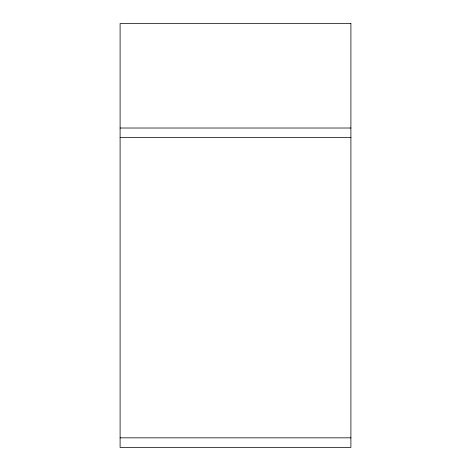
<?xml version="1.0" encoding="UTF-8"?>
<svg xmlns="http://www.w3.org/2000/svg" width="471" height="471" viewBox="0 0 471 471"><rect width="100%" height="100%" fill="white"/><g stroke="black" fill="none" stroke-linecap="round" stroke-linejoin="round"><path stroke-width="0.71" d="M120.099 128.018L350.901 128.018M120.099 137.638L350.901 137.638M120.099 437.836L350.901 437.836M350.901 23.55L120.099 23.55L120.099 447.45L350.901 447.45L350.901 23.55"/></g></svg>
